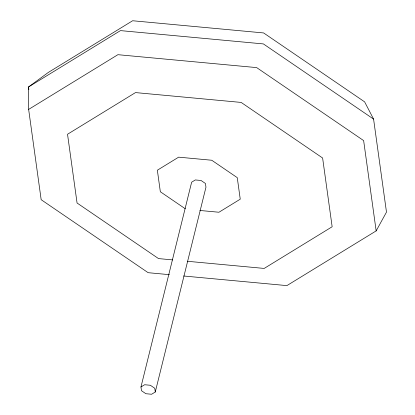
<?xml version="1.0" encoding="UTF-8"?>
<svg xmlns="http://www.w3.org/2000/svg" width="415" height="415" viewBox="0 0 415 415"><rect width="100%" height="100%" fill="white"/><g stroke="black" fill="none" stroke-linecap="round" stroke-linejoin="round"><path stroke-width="0.62" d="M140.96 386.988L191.642 182.201L195.32 179.944L201.036 180.478L205.446 183.482L205.959 187.207L155.277 391.993L151.6 394.25L145.883 393.716L141.479 390.712L140.96 386.988L144.638 384.736L150.355 385.265L154.764 388.274L155.277 391.993M183.632 275.996L286.895 285.608L376.161 230.896L386.484 212.122L373.583 119.105L364.614 101.851L263.629 32.946L132.634 20.75L48.368 72.402L28.516 86.974L28.645 109.399L41.168 199.698L148.139 272.686L169.434 274.673M28.645 109.399L117.907 54.687L256.667 67.603L363.639 140.592L376.161 230.896M199.859 210.467L218.954 212.241L240.249 199.19L237.261 177.651L211.743 160.242L178.647 157.161L157.352 170.212L160.34 191.751L185.323 208.797M172.692 259.909L158.52 258.587L77.066 203.008L67.531 134.253L135.503 92.587L241.162 102.427L322.616 158.001L332.15 226.761L264.179 268.427L187.507 261.289M373.583 119.105L263.395 43.923L120.464 30.611L28.516 86.974L28.874 89.541"/></g></svg>
